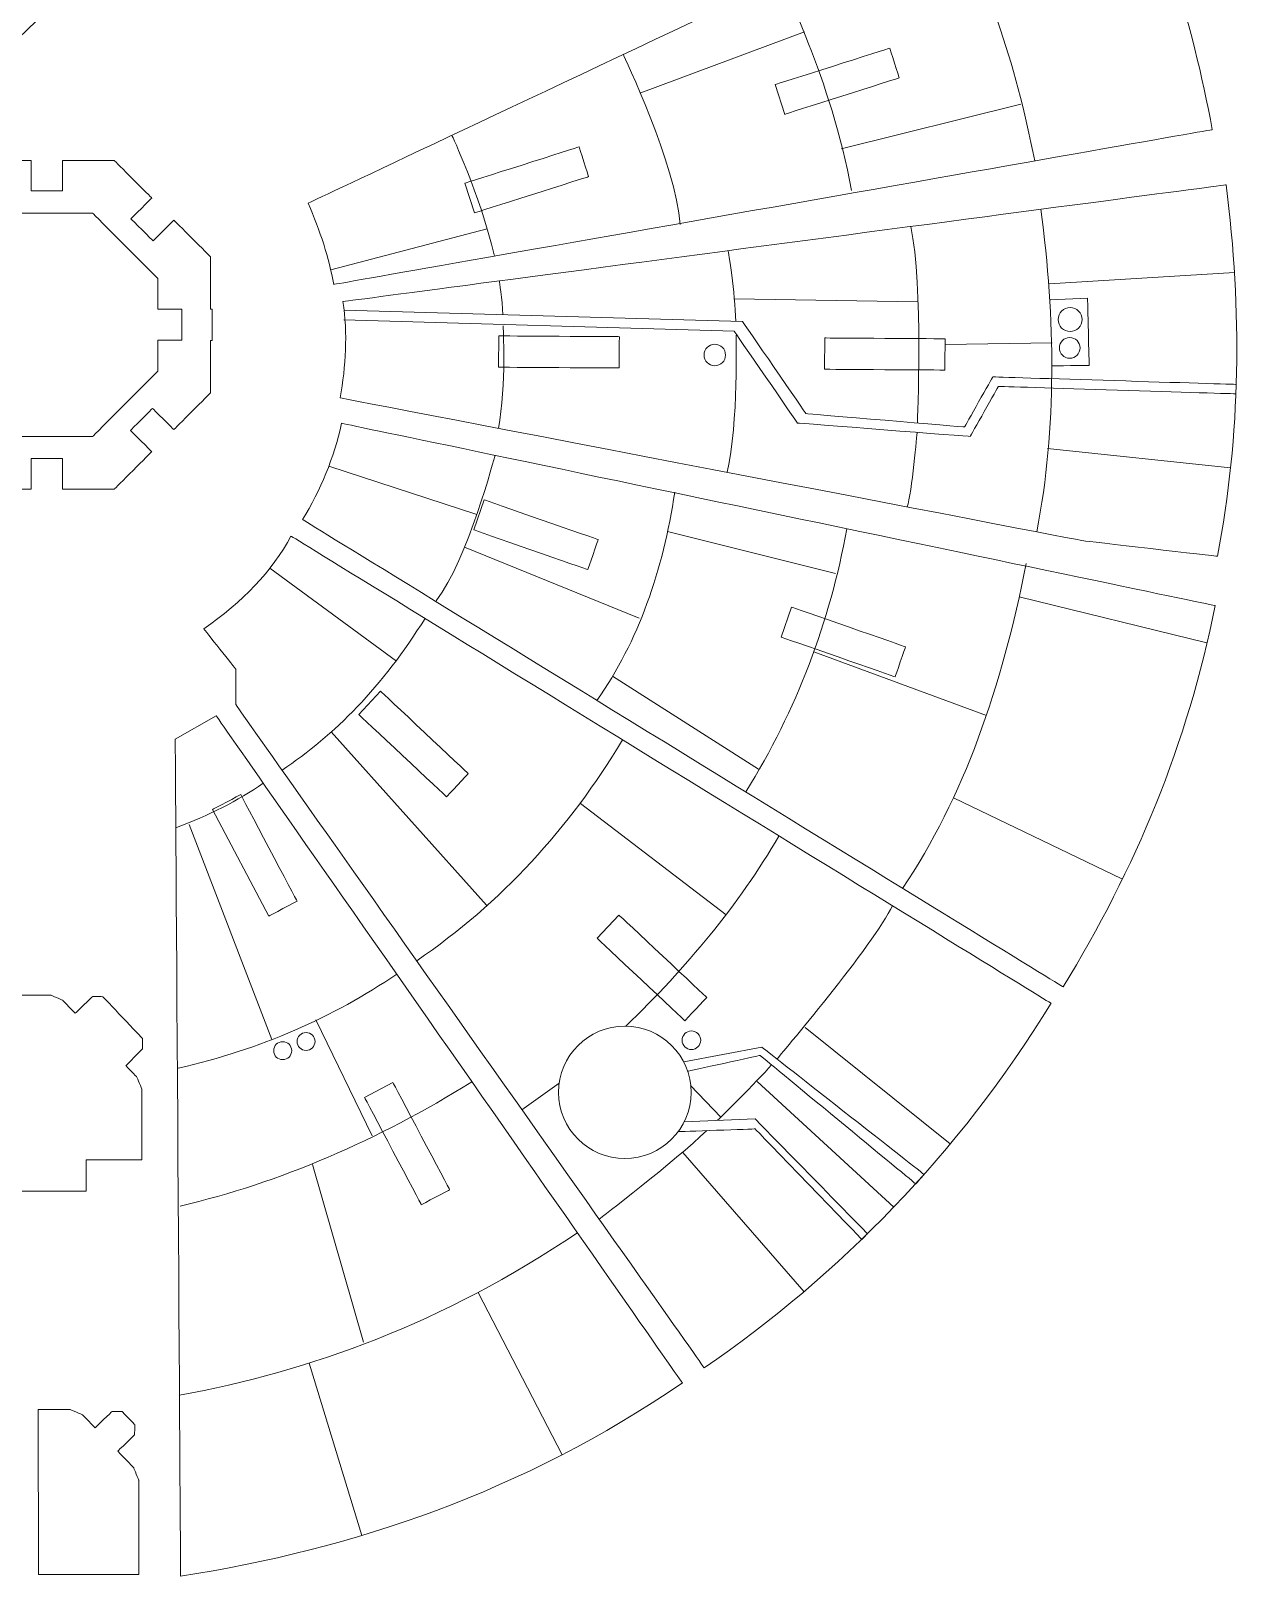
# Model space of a CAD drawing. Header units: centimetres. Extents: x -388 to 387, y -439 to 439.
# Drawn here: x -144.6 to -16.6, y -372.7 to -209.4 of the extents above; entities that cross this region are included whole.
import ezdxf

# ---------------------------------------------------------------- set-up
doc = ezdxf.new("R2010")
doc.units = ezdxf.units.CM
doc.header["$MEASUREMENT"] = 0
doc.layers.add('Layer 1', color=7, linetype='Continuous')

msp = doc.modelspace()

# ---------------------------------------------------------------- linework, layer by layer
at = {"layer": 'Layer 1', "color": 114, "lineweight": 20}
for centre, major_axis in [((-34.7609, -239.911), (0, 1.2715)), ((-72.3317, -243.6595), (0, 1.1389)), ((-34.805, -242.9096), (0, 1.0944)), ((-74.8008, -316.0672), (0, 0.9821)), ((-118.0156, -317.1698), (0, 0.9509)), ((-115.5461, -316.1997), (0, 0.9509))]:
    msp.add_ellipse(centre, major_axis=major_axis, ratio=1, dxfattribs=at)
at = {"layer": 'Layer 1', "color": 240, "lineweight": 20}
msp.add_ellipse((-81.8393, -321.5747), major_axis=(0, 6.9986), ratio=1, dxfattribs=at)
at = {"layer": 'Layer 1', "color": 250, "lineweight": 20}
for points, knots in [([(-173.3344, -219.6625), (-169.7032, -221.3636), (-166.41, -223.728), (-163.4806, -226.8072), (-163.4806, -226.8072), (-163.4806, -226.8072), (-94.9938, -161.8408), (-94.9938, -161.8408), (-94.9938, -161.8408), (-94.9938, -161.8408), (-95.5019, -145.3035), (-95.5019, -145.3035), (-95.5019, -145.3035), (-109.8249, -132.927), (-124.5533, -124.3561), (-139.6262, -119.0206), (-139.6262, -119.0206), (-139.6262, -119.0206), (-147.1057, -141.3521), (-147.1057, -141.3521), (-147.1057, -141.3521), (-142.4563, -142.9168), (-139.1076, -147.3114), (-139.1076, -152.4882), (-139.1076, -152.4882), (-139.1076, -158.976), (-144.3671, -164.2355), (-150.8549, -164.2355), (-150.8549, -164.2355), (-152.153, -164.2355), (-153.4017, -164.0244), (-154.5692, -163.6356), (-154.5692, -163.6356), (-154.5692, -163.6356), (-157.5532, -172.5449), (-157.5532, -172.5449), (-157.5532, -172.5449), (-152.9213, -174.1194), (-149.5887, -178.5054), (-149.5887, -183.6697), (-149.5887, -183.6697), (-149.5887, -190.1575), (-154.8482, -195.417), (-161.336, -195.417), (-161.336, -195.417), (-162.6216, -195.417), (-163.8588, -195.2098), (-165.0166, -194.8281), (-165.0166, -194.8281), (-165.0166, -194.8281), (-173.3344, -219.6625), (-173.3344, -219.6625)], [0, 0, 0, 0, 0.07142857, 0.07142857, 0.07142857, 0.07142858, 0.14285714, 0.14285714, 0.14285714, 0.14285715, 0.21428571, 0.21428571, 0.21428571, 0.21428572, 0.28571429, 0.28571429, 0.28571429, 0.2857143, 0.35714286, 0.35714286, 0.35714286, 0.35714287, 0.42857143, 0.42857143, 0.42857143, 0.42857144, 0.5, 0.5, 0.5, 0.50000001, 0.57142857, 0.57142857, 0.57142857, 0.57142858, 0.64285714, 0.64285714, 0.64285714, 0.64285715, 0.71428571, 0.71428571, 0.71428571, 0.71428572, 0.78571429, 0.78571429, 0.78571429, 0.7857143, 0.85714286, 0.85714286, 0.85714286, 0.85714287, 1, 1, 1, 1]), ([(-112.6048, -236.201), (-113.143, -233.4049), (-114.0262, -230.5497), (-115.3282, -227.6228), (-115.3282, -227.6228), (-115.3282, -227.6228), (-30.0622, -187.4057), (-30.0622, -187.4057), (-30.0622, -187.4057), (-25.2487, -197.5204), (-21.8738, -208.3688), (-19.7282, -219.8447), (-19.7282, -219.8447), (-19.7282, -219.8447), (-112.6048, -236.201), (-112.6048, -236.201)], [0, 0, 0, 0, 0.2, 0.2, 0.2, 0.20000001, 0.4, 0.4, 0.4, 0.40000001, 0.6, 0.6, 0.6, 0.60000001, 1, 1, 1, 1]), ([(-144.6127, -226.3257), (-144.6127, -226.3257), (-144.6127, -223.1228), (-144.6127, -223.1228), (-144.6127, -223.1228), (-144.6127, -223.1228), (-150.1744, -223.1228), (-150.1744, -223.1228), (-150.1744, -223.1228), (-150.1744, -223.1228), (-154.0592, -227.0076), (-154.0592, -227.0076), (-154.0592, -227.0076), (-154.0592, -227.0076), (-151.7598, -229.307), (-151.7598, -229.307), (-151.7598, -229.307), (-151.7598, -229.307), (-154.0946, -231.6418), (-154.0946, -231.6418), (-154.0946, -231.6418), (-154.0946, -231.6418), (-156.394, -229.3424), (-156.394, -229.3424), (-156.394, -229.3424), (-156.394, -229.3424), (-160.3371, -233.2855), (-160.3371, -233.2855), (-160.3371, -233.2855), (-160.3371, -233.2855), (-160.3371, -247.6578), (-160.3371, -247.6578), (-160.3371, -247.6578), (-160.3371, -247.6578), (-156.3886, -251.6063), (-156.3886, -251.6063), (-156.3886, -251.6063), (-156.3886, -251.6063), (-154.0433, -249.261), (-154.0433, -249.261), (-154.0433, -249.261), (-154.0433, -249.261), (-151.7085, -251.5959), (-151.7085, -251.5959), (-151.7085, -251.5959), (-151.7085, -251.5959), (-154.0538, -253.9411), (-154.0538, -253.9411), (-154.0538, -253.9411), (-154.0538, -253.9411), (-150.1744, -257.8205), (-150.1744, -257.8205), (-150.1744, -257.8205), (-150.1744, -257.8205), (-144.6127, -257.8205), (-144.6127, -257.8205), (-144.6127, -257.8205), (-144.6127, -257.8205), (-144.6127, -254.5953), (-144.6127, -254.5953), (-144.6127, -254.5953), (-144.6127, -254.5953), (-141.3108, -254.5953), (-141.3108, -254.5953), (-141.3108, -254.5953), (-141.3108, -254.5953), (-141.3108, -257.8205), (-141.3108, -257.8205), (-141.3108, -257.8205), (-141.3108, -257.8205), (-135.8021, -257.8205), (-135.8021, -257.8205), (-135.8021, -257.8205), (-135.8021, -257.8205), (-131.859, -253.8775), (-131.859, -253.8775), (-131.859, -253.8775), (-131.859, -253.8775), (-134.1051, -251.6314), (-134.1051, -251.6314), (-134.1051, -251.6314), (-134.1051, -251.6314), (-131.7702, -249.2966), (-131.7702, -249.2966), (-131.7702, -249.2966), (-131.7702, -249.2966), (-129.5242, -251.5426), (-129.5242, -251.5426), (-129.5242, -251.5426), (-129.5242, -251.5426), (-125.6393, -247.6578), (-125.6393, -247.6578), (-125.6393, -247.6578), (-125.6393, -247.6578), (-125.6393, -242.1226), (-125.6393, -242.1226), (-125.6393, -242.1226), (-125.6393, -242.1226), (-125.4635, -242.1226), (-125.4635, -242.1226), (-125.4635, -242.1226), (-125.4635, -242.1226), (-125.4635, -238.8207), (-125.4635, -238.8207), (-125.4635, -238.8207), (-125.4635, -238.8207), (-125.6393, -238.8207), (-125.6393, -238.8207), (-125.6393, -238.8207), (-125.6393, -238.8207), (-125.6393, -233.2855), (-125.6393, -233.2855), (-125.6393, -233.2855), (-125.6393, -233.2855), (-129.5187, -229.4061), (-129.5187, -229.4061), (-129.5187, -229.4061), (-129.5187, -229.4061), (-131.7189, -231.6063), (-131.7189, -231.6063), (-131.7189, -231.6063), (-131.7189, -231.6063), (-134.0538, -229.2714), (-134.0538, -229.2714), (-134.0538, -229.2714), (-134.0538, -229.2714), (-131.8536, -227.0713), (-131.8536, -227.0713), (-131.8536, -227.0713), (-131.8536, -227.0713), (-135.8021, -223.1228), (-135.8021, -223.1228), (-135.8021, -223.1228), (-135.8021, -223.1228), (-141.3108, -223.1228), (-141.3108, -223.1228), (-141.3108, -223.1228), (-141.3108, -223.1228), (-141.3108, -226.3257), (-141.3108, -226.3257), (-141.3108, -226.3257), (-141.3108, -226.3257), (-144.6127, -226.3257), (-144.6127, -226.3257)], [0, 0, 0, 0, 0.02702703, 0.02702703, 0.02702703, 0.02702704, 0.05405405, 0.05405405, 0.05405405, 0.05405406, 0.08108108, 0.08108108, 0.08108108, 0.08108109, 0.10810811, 0.10810811, 0.10810811, 0.10810812, 0.13513514, 0.13513514, 0.13513514, 0.13513515, 0.16216216, 0.16216216, 0.16216216, 0.16216217, 0.18918919, 0.18918919, 0.18918919, 0.1891892, 0.21621622, 0.21621622, 0.21621622, 0.21621623, 0.24324324, 0.24324324, 0.24324324, 0.24324325, 0.27027027, 0.27027027, 0.27027027, 0.27027028, 0.2972973, 0.2972973, 0.2972973, 0.29729731, 0.32432432, 0.32432432, 0.32432432, 0.32432433, 0.35135135, 0.35135135, 0.35135135, 0.35135136, 0.37837838, 0.37837838, 0.37837838, 0.37837839, 0.40540541, 0.40540541, 0.40540541, 0.40540542, 0.43243243, 0.43243243, 0.43243243, 0.43243244, 0.45945946, 0.45945946, 0.45945946, 0.45945947, 0.48648649, 0.48648649, 0.48648649, 0.4864865, 0.51351351, 0.51351351, 0.51351351, 0.51351352, 0.54054054, 0.54054054, 0.54054054, 0.54054055, 0.56756757, 0.56756757, 0.56756757, 0.56756758, 0.59459459, 0.59459459, 0.59459459, 0.5945946, 0.62162162, 0.62162162, 0.62162162, 0.62162163, 0.64864865, 0.64864865, 0.64864865, 0.64864866, 0.67567568, 0.67567568, 0.67567568, 0.67567569, 0.7027027, 0.7027027, 0.7027027, 0.70270271, 0.72972973, 0.72972973, 0.72972973, 0.72972974, 0.75675676, 0.75675676, 0.75675676, 0.75675677, 0.78378378, 0.78378378, 0.78378378, 0.78378379, 0.81081081, 0.81081081, 0.81081081, 0.81081082, 0.83783784, 0.83783784, 0.83783784, 0.83783785, 0.86486486, 0.86486486, 0.86486486, 0.86486487, 0.89189189, 0.89189189, 0.89189189, 0.8918919, 0.91891892, 0.91891892, 0.91891892, 0.91891893, 0.94594595, 0.94594595, 0.94594595, 0.94594596, 1, 1, 1, 1]), ([(-111.6405, -238.014), (-111.1403, -241.4044), (-111.328, -244.7982), (-111.9376, -248.1944), (-111.9376, -248.1944), (-111.9376, -248.1944), (-33.3029, -263.3009), (-33.3029, -263.3009), (-33.3029, -263.3009), (-33.3029, -263.3009), (-19.1864, -264.9319), (-19.1864, -264.9319), (-19.1864, -264.9319), (-16.7196, -252.0878), (-16.5798, -238.9836), (-18.2659, -225.6754), (-18.2659, -225.6754), (-18.2659, -225.6754), (-111.6405, -238.014), (-111.6405, -238.014)], [0, 0, 0, 0, 0.16666667, 0.16666667, 0.16666667, 0.16666668, 0.33333333, 0.33333333, 0.33333333, 0.33333334, 0.5, 0.5, 0.5, 0.50000001, 0.66666667, 0.66666667, 0.66666667, 0.66666668, 1, 1, 1, 1]), ([(-19.4232, -270.144), (-22.3273, -284.6406), (-27.842, -298.0036), (-35.5145, -310.4297), (-35.5145, -310.4297), (-35.5145, -310.4297), (-115.9053, -261.0545), (-115.9053, -261.0545), (-115.9053, -261.0545), (-114.0065, -257.9285), (-112.5889, -254.5581), (-111.7895, -250.8745), (-111.7895, -250.8745), (-111.7895, -250.8745), (-19.4232, -270.144), (-19.4232, -270.144)], [0, 0, 0, 0, 0.2, 0.2, 0.2, 0.20000001, 0.4, 0.4, 0.4, 0.40000001, 0.6, 0.6, 0.6, 0.60000001, 1, 1, 1, 1]), ([(-117.136, -262.7869), (-119.1256, -266.5133), (-122.2625, -269.7576), (-126.3492, -272.6029), (-126.3492, -272.6029), (-126.3492, -272.6029), (-122.964, -276.8646), (-122.964, -276.8646), (-122.964, -276.8646), (-122.964, -276.8646), (-122.9813, -280.5913), (-122.9813, -280.5913), (-122.9813, -280.5913), (-122.9813, -280.5913), (-73.4404, -350.6945), (-73.4404, -350.6945), (-73.4404, -350.6945), (-59.0694, -340.7743), (-46.6522, -328.196), (-36.7709, -312.1678), (-36.7709, -312.1678), (-36.7709, -312.1678), (-117.136, -262.7869), (-117.136, -262.7869)], [0, 0, 0, 0, 0.14285714, 0.14285714, 0.14285714, 0.14285715, 0.28571429, 0.28571429, 0.28571429, 0.2857143, 0.42857143, 0.42857143, 0.42857143, 0.42857144, 0.57142857, 0.57142857, 0.57142857, 0.57142858, 0.71428571, 0.71428571, 0.71428571, 0.71428572, 1, 1, 1, 1]), ([(-125.0558, -281.7708), (-125.0558, -281.7708), (-129.3749, -284.2622), (-129.3749, -284.2622), (-129.3749, -284.2622), (-129.3749, -284.2622), (-128.8003, -372.6917), (-128.8003, -372.6917), (-128.8003, -372.6917), (-110.4766, -369.864), (-92.6761, -363.8064), (-75.7601, -352.2861), (-75.7601, -352.2861), (-75.7601, -352.2861), (-125.0558, -281.7708), (-125.0558, -281.7708)], [0, 0, 0, 0, 0.2, 0.2, 0.2, 0.20000001, 0.4, 0.4, 0.4, 0.40000001, 0.6, 0.6, 0.6, 0.60000001, 1, 1, 1, 1]), ([(-145.9366, -332.0034), (-145.9366, -332.0034), (-138.7874, -332.0034), (-138.7874, -332.0034), (-138.7874, -332.0034), (-138.7874, -332.0034), (-138.7874, -328.7015), (-138.7874, -328.7015), (-138.7874, -328.7015), (-138.7874, -328.7015), (-132.892, -328.7015), (-132.892, -328.7015), (-132.892, -328.7015), (-132.892, -328.7015), (-132.892, -321.2768), (-132.892, -321.2768), (-132.892, -321.2768), (-132.892, -321.2768), (-133.4215, -319.9668), (-133.4215, -319.9668), (-133.4215, -319.9668), (-133.4215, -319.9668), (-134.5864, -318.761), (-134.5864, -318.761), (-134.5864, -318.761), (-134.5864, -318.761), (-132.8467, -316.9804), (-132.8467, -316.9804), (-132.8467, -316.9804), (-132.8467, -316.9804), (-132.8386, -315.8825), (-132.8386, -315.8825), (-132.8386, -315.8825), (-132.8386, -315.8825), (-137.0293, -311.4642), (-137.0293, -311.4642), (-137.0293, -311.4642), (-137.0293, -311.4642), (-138.1017, -311.4407), (-138.1017, -311.4407), (-138.1017, -311.4407), (-138.1017, -311.4407), (-139.9414, -313.2181), (-139.9414, -313.2181), (-139.9414, -313.2181), (-139.9414, -313.2181), (-141.2728, -311.8399), (-141.2728, -311.8399), (-141.2728, -311.8399), (-141.2728, -311.8399), (-142.5643, -311.2919), (-142.5643, -311.2919), (-142.5643, -311.2919), (-142.5643, -311.2919), (-145.9784, -311.2919), (-145.9784, -311.2919), (-145.9784, -311.2919), (-145.9784, -311.2919), (-145.9366, -332.0034), (-145.9366, -332.0034)], [0, 0, 0, 0, 0.0625, 0.0625, 0.0625, 0.06250001, 0.125, 0.125, 0.125, 0.12500001, 0.1875, 0.1875, 0.1875, 0.18750001, 0.25, 0.25, 0.25, 0.25000001, 0.3125, 0.3125, 0.3125, 0.31250001, 0.375, 0.375, 0.375, 0.37500001, 0.4375, 0.4375, 0.4375, 0.43750001, 0.5, 0.5, 0.5, 0.50000001, 0.5625, 0.5625, 0.5625, 0.56250001, 0.625, 0.625, 0.625, 0.62500001, 0.6875, 0.6875, 0.6875, 0.68750001, 0.75, 0.75, 0.75, 0.75000001, 0.8125, 0.8125, 0.8125, 0.81250001, 0.875, 0.875, 0.875, 0.87500001, 1, 1, 1, 1]), ([(-143.8834, -355.0984), (-143.8834, -355.0984), (-143.8416, -372.5079), (-143.8416, -372.5079), (-143.8416, -372.5079), (-143.8416, -372.5079), (-133.2276, -372.5079), (-133.2276, -372.5079), (-133.2276, -372.5079), (-133.2276, -372.5079), (-133.2276, -362.5675), (-133.2276, -362.5675), (-133.2276, -362.5675), (-133.2276, -362.5675), (-133.757, -361.2575), (-133.757, -361.2575), (-133.757, -361.2575), (-133.757, -361.2575), (-135.4587, -359.4962), (-135.4587, -359.4962), (-135.4587, -359.4962), (-135.4587, -359.4962), (-133.6692, -357.7674), (-133.6692, -357.7674), (-133.6692, -357.7674), (-133.6692, -357.7674), (-133.6507, -356.69), (-133.6507, -356.69), (-133.6507, -356.69), (-133.6507, -356.69), (-134.9795, -355.3145), (-134.9795, -355.3145), (-134.9795, -355.3145), (-134.9795, -355.3145), (-136.057, -355.2959), (-136.057, -355.2959), (-136.057, -355.2959), (-136.057, -355.2959), (-137.8464, -357.0246), (-137.8464, -357.0246), (-137.8464, -357.0246), (-137.8464, -357.0246), (-139.1778, -355.6465), (-139.1778, -355.6465), (-139.1778, -355.6465), (-139.1778, -355.6465), (-140.4692, -355.0984), (-140.4692, -355.0984), (-140.4692, -355.0984), (-140.4692, -355.0984), (-143.8834, -355.0984), (-143.8834, -355.0984)], [0, 0, 0, 0, 0.07142857, 0.07142857, 0.07142857, 0.07142858, 0.14285714, 0.14285714, 0.14285714, 0.14285715, 0.21428571, 0.21428571, 0.21428571, 0.21428572, 0.28571429, 0.28571429, 0.28571429, 0.2857143, 0.35714286, 0.35714286, 0.35714286, 0.35714287, 0.42857143, 0.42857143, 0.42857143, 0.42857144, 0.5, 0.5, 0.5, 0.50000001, 0.57142857, 0.57142857, 0.57142857, 0.57142858, 0.64285714, 0.64285714, 0.64285714, 0.64285715, 0.71428571, 0.71428571, 0.71428571, 0.71428572, 0.78571429, 0.78571429, 0.78571429, 0.7857143, 0.85714286, 0.85714286, 0.85714286, 0.85714287, 1, 1, 1, 1])]:
    msp.add_open_spline(points, degree=3, knots=knots, dxfattribs=at)
at = {"layer": 'Layer 1', "color": 114, "lineweight": 20}
for points in [[(-47.8632, -195.8153), (-43.7274, -203.5969), (-40.5528, -212.6344), (-38.511, -223.1525)], [(-65.3789, -204.0633), (-65.3789, -204.0633), (-59.9678, -214.5848), (-57.8663, -226.2721)], [(-80.1614, -215.951), (-80.1614, -215.951), (-62.8472, -209.5187), (-62.8472, -209.5187)], [(-81.9979, -211.9087), (-81.9979, -211.9087), (-76.4323, -223.6016), (-75.9734, -229.8858)], [(-58.9613, -221.8565), (-58.9613, -221.8565), (-39.9615, -217.1415), (-39.9615, -217.1415)], [(-100.1332, -220.4557), (-100.1332, -220.4557), (-97.2272, -226.4615), (-95.6313, -233.2119)], [(-37.8443, -228.2625), (-36.3463, -239.8839), (-36.1568, -251.2977), (-38.2851, -262.3439)], [(-50.9149, -250.846), (-50.9149, -250.846), (-50.2679, -236.2967), (-51.6137, -230.082)], [(-112.9081, -234.6739), (-112.9081, -234.6739), (-96.3973, -230.3275), (-96.3973, -230.3275)], [(-70.9143, -232.6324), (-70.9143, -232.6324), (-70.2029, -237.0709), (-70.0983, -240.1032)], [(-36.9724, -236.1326), (-36.9724, -236.1326), (-17.3917, -234.9334), (-17.3917, -234.9334)], [(-95.1081, -235.8666), (-95.1081, -235.8666), (-94.7952, -237.7099), (-94.7496, -239.4076)], [(-70.2905, -237.7357), (-70.2905, -237.7357), (-50.828, -238.0355), (-50.828, -238.0355)], [(-94.7096, -240.5656), (-94.7096, -240.5656), (-94.3519, -246.8137), (-95.2045, -251.409)], [(-70.0871, -241.5485), (-70.0871, -241.5485), (-69.7973, -250.7986), (-71.0357, -256.0522)], [(-47.9876, -242.5496), (-47.9876, -242.5496), (-36.6626, -242.3669), (-36.6626, -242.3669)], [(-50.9384, -251.8322), (-50.9384, -251.8322), (-51.494, -258.2509), (-51.9842, -259.7122)], [(-95.5688, -254.2584), (-95.5688, -254.2584), (-98.4425, -265.2813), (-101.7848, -269.6218)], [(-37.1467, -253.5335), (-37.1467, -253.5335), (-17.7992, -255.5806), (-17.7992, -255.5806)], [(-113.1446, -255.4091), (-113.1446, -255.4091), (-97.4981, -260.5281), (-97.4981, -260.5281)], [(-76.5598, -258.1472), (-77.8196, -266.45), (-80.3919, -273.9003), (-84.7911, -280.1645)], [(-77.3219, -262.321), (-77.3219, -262.321), (-59.5659, -266.7616), (-59.5659, -266.7616)], [(-58.36, -262.0209), (-60.1854, -271.8586), (-63.6508, -281.1604), (-69.0568, -289.8284)], [(-98.7854, -263.9491), (-98.7854, -263.9491), (-80.3222, -271.4749), (-80.3222, -271.4749)], [(-39.4033, -265.6842), (-41.9607, -278.7388), (-46.0216, -290.4467), (-52.4692, -300.0163)], [(-119.3624, -266.1811), (-119.3624, -266.1811), (-105.9933, -276.0028), (-105.9933, -276.0028)], [(-40.1672, -269.2192), (-40.1672, -269.2192), (-20.3235, -274.0851), (-20.3235, -274.0851)], [(-118.0846, -287.5205), (-112.5482, -283.8359), (-107.4453, -278.7057), (-102.9672, -271.493)], [(-61.8669, -275.0195), (-61.8669, -275.0195), (-43.6029, -281.7667), (-43.6029, -281.7667)], [(-83.1309, -277.6017), (-83.1309, -277.6017), (-67.7129, -287.4314), (-67.7129, -287.4314)], [(-112.8861, -283.4833), (-112.8861, -283.4833), (-96.465, -301.7932), (-96.465, -301.7932)], [(-103.849, -307.6645), (-94.8857, -301.5812), (-87.7339, -293.6986), (-82.0824, -284.3258)], [(-129.2449, -293.6028), (-125.8523, -292.3151), (-122.7546, -290.7818), (-120.0676, -288.906)], [(-47.0955, -290.4395), (-47.0955, -290.4395), (-29.2814, -299.0261), (-29.2814, -299.0261)], [(-86.5382, -291.0527), (-86.5382, -291.0527), (-71.1302, -302.8289), (-71.1302, -302.8289)], [(-127.9174, -293.2608), (-127.9174, -293.2608), (-119.1508, -315.9771), (-119.1508, -315.9771)], [(-65.5468, -294.4862), (-69.7945, -301.7727), (-75.3378, -308.3922), (-81.7229, -314.5789)], [(-65.7538, -318.0562), (-65.7538, -318.0562), (-55.341, -305.7577), (-53.5555, -301.8545)], [(-129.0642, -319.0347), (-120.3099, -317.0262), (-112.6628, -313.6423), (-105.9633, -309.0818)], [(-114.4975, -313.9074), (-114.4975, -313.9074), (-108.5459, -326.1799), (-108.5459, -326.1799)], [(-62.7833, -314.7317), (-62.7833, -314.7317), (-47.4297, -327.0198), (-47.4297, -327.0198)], [(-72.0487, -324.5416), (-72.0487, -324.5416), (-67.8761, -320.4208), (-66.3214, -318.6809)], [(-128.8705, -333.5877), (-118.2699, -331.1155), (-107.9959, -326.6559), (-98.0066, -320.4634)], [(-88.7712, -320.6206), (-88.7712, -320.6206), (-92.7207, -323.4117), (-92.7207, -323.4117)], [(-74.8818, -320.8338), (-74.8818, -320.8338), (-71.6792, -324.1859), (-71.6792, -324.1859)], [(-67.844, -320.4312), (-67.844, -320.4312), (-53.4068, -333.7059), (-53.4068, -333.7059)], [(-84.5546, -334.9673), (-84.5546, -334.9673), (-76.5057, -328.8378), (-73.1887, -325.6207)], [(-75.6964, -327.925), (-75.6964, -327.925), (-62.8956, -342.6507), (-62.8956, -342.6507)], [(-114.8577, -329.2116), (-114.8577, -329.2116), (-109.4567, -347.9855), (-109.4567, -347.9855)], [(-128.9243, -353.5803), (-115.0892, -351.0408), (-101.1059, -345.9974), (-86.8533, -336.4177)], [(-97.3496, -342.7073), (-97.3496, -342.7073), (-88.4835, -359.8731), (-88.4835, -359.8731)], [(-115.2216, -350.1899), (-115.2216, -350.1899), (-109.6454, -368.387), (-109.6454, -368.387)]]:
    msp.add_open_spline(points, degree=3, dxfattribs=at)
at = {"layer": 'Layer 1', "color": 240, "lineweight": 20}
for points, knots in [([(-65.9354, -215.082), (-65.9354, -215.082), (-64.9362, -218.2292), (-64.9362, -218.2292), (-64.9362, -218.2292), (-64.9362, -218.2292), (-52.8317, -214.3861), (-52.8317, -214.3861), (-52.8317, -214.3861), (-52.8317, -214.3861), (-53.8309, -211.2389), (-53.8309, -211.2389), (-53.8309, -211.2389), (-53.8309, -211.2389), (-65.9354, -215.082), (-65.9354, -215.082)], [0, 0, 0, 0, 0.2, 0.2, 0.2, 0.20000001, 0.4, 0.4, 0.4, 0.40000001, 0.6, 0.6, 0.6, 0.60000001, 1, 1, 1, 1]), ([(-98.7471, -225.4994), (-98.7471, -225.4994), (-97.7479, -228.6466), (-97.7479, -228.6466), (-97.7479, -228.6466), (-97.7479, -228.6466), (-85.6696, -224.8118), (-85.6696, -224.8118), (-85.6696, -224.8118), (-85.6696, -224.8118), (-86.6688, -221.6646), (-86.6688, -221.6646), (-86.6688, -221.6646), (-86.6688, -221.6646), (-98.7471, -225.4994), (-98.7471, -225.4994)], [0, 0, 0, 0, 0.2, 0.2, 0.2, 0.20000001, 0.4, 0.4, 0.4, 0.40000001, 0.6, 0.6, 0.6, 0.60000001, 1, 1, 1, 1]), ([(-154.7785, -238.8207), (-154.7785, -238.8207), (-154.7785, -235.588), (-154.7785, -235.588), (-154.7785, -235.588), (-154.7785, -235.588), (-147.8719, -228.6814), (-147.8719, -228.6814), (-147.8719, -228.6814), (-147.8719, -228.6814), (-138.1046, -228.6814), (-138.1046, -228.6814), (-138.1046, -228.6814), (-138.1046, -228.6814), (-131.1979, -235.588), (-131.1979, -235.588), (-131.1979, -235.588), (-131.1979, -235.588), (-131.1979, -238.8207), (-131.1979, -238.8207), (-131.1979, -238.8207), (-131.1979, -238.8207), (-128.6773, -238.8207), (-128.6773, -238.8207), (-128.6773, -238.8207), (-128.6773, -238.8207), (-128.6773, -242.0992), (-128.6773, -242.0992), (-128.6773, -242.0992), (-128.6773, -242.0992), (-131.1979, -242.0992), (-131.1979, -242.0992), (-131.1979, -242.0992), (-131.1979, -242.0992), (-131.1979, -245.3553), (-131.1979, -245.3553), (-131.1979, -245.3553), (-131.1979, -245.3553), (-138.1046, -252.2619), (-138.1046, -252.2619), (-138.1046, -252.2619), (-138.1046, -252.2619), (-147.8719, -252.2619), (-147.8719, -252.2619), (-147.8719, -252.2619), (-147.8719, -252.2619), (-154.7785, -245.3553), (-154.7785, -245.3553), (-154.7785, -245.3553), (-154.7785, -245.3553), (-154.7785, -242.0992), (-154.7785, -242.0992), (-154.7785, -242.0992), (-154.7785, -242.0992), (-157.1767, -242.0992), (-157.1767, -242.0992), (-157.1767, -242.0992), (-157.1767, -242.0992), (-157.1767, -238.8207), (-157.1767, -238.8207), (-157.1767, -238.8207), (-157.1767, -238.8207), (-154.7785, -238.8207), (-154.7785, -238.8207)], [0, 0, 0, 0, 0.05882353, 0.05882353, 0.05882353, 0.05882354, 0.11764706, 0.11764706, 0.11764706, 0.11764707, 0.17647059, 0.17647059, 0.17647059, 0.1764706, 0.23529412, 0.23529412, 0.23529412, 0.23529413, 0.29411765, 0.29411765, 0.29411765, 0.29411766, 0.35294118, 0.35294118, 0.35294118, 0.35294119, 0.41176471, 0.41176471, 0.41176471, 0.41176472, 0.47058824, 0.47058824, 0.47058824, 0.47058825, 0.52941176, 0.52941176, 0.52941176, 0.52941177, 0.58823529, 0.58823529, 0.58823529, 0.5882353, 0.64705882, 0.64705882, 0.64705882, 0.64705883, 0.70588235, 0.70588235, 0.70588235, 0.70588236, 0.76470588, 0.76470588, 0.76470588, 0.76470589, 0.82352941, 0.82352941, 0.82352941, 0.82352942, 0.88235294, 0.88235294, 0.88235294, 0.88235295, 1, 1, 1, 1]), ([(-95.1793, -241.6419), (-95.1793, -241.6419), (-95.2003, -244.9514), (-95.2003, -244.9514), (-95.2003, -244.9514), (-95.2003, -244.9514), (-82.4407, -245.0322), (-82.4407, -245.0322), (-82.4407, -245.0322), (-82.4407, -245.0322), (-82.4197, -241.7227), (-82.4197, -241.7227), (-82.4197, -241.7227), (-82.4197, -241.7227), (-95.1793, -241.6419), (-95.1793, -241.6419)], [0, 0, 0, 0, 0.2, 0.2, 0.2, 0.20000001, 0.4, 0.4, 0.4, 0.40000001, 0.6, 0.6, 0.6, 0.60000001, 1, 1, 1, 1]), ([(-60.6934, -241.8604), (-60.6934, -241.8604), (-60.7144, -245.1699), (-60.7144, -245.1699), (-60.7144, -245.1699), (-60.7144, -245.1699), (-48.0047, -245.2504), (-48.0047, -245.2504), (-48.0047, -245.2504), (-48.0047, -245.2504), (-47.9837, -241.9409), (-47.9837, -241.9409), (-47.9837, -241.9409), (-47.9837, -241.9409), (-60.6934, -241.8604), (-60.6934, -241.8604)], [0, 0, 0, 0, 0.2, 0.2, 0.2, 0.20000001, 0.4, 0.4, 0.4, 0.40000001, 0.6, 0.6, 0.6, 0.60000001, 1, 1, 1, 1]), ([(-96.7071, -258.9619), (-96.7071, -258.9619), (-97.8131, -262.1323), (-97.8131, -262.1323), (-97.8131, -262.1323), (-97.8131, -262.1323), (-85.7547, -266.3391), (-85.7547, -266.3391), (-85.7547, -266.3391), (-85.7547, -266.3391), (-84.6486, -263.1687), (-84.6486, -263.1687), (-84.6486, -263.1687), (-84.6486, -263.1687), (-96.7071, -258.9619), (-96.7071, -258.9619)], [0, 0, 0, 0, 0.2, 0.2, 0.2, 0.20000001, 0.4, 0.4, 0.4, 0.40000001, 0.6, 0.6, 0.6, 0.60000001, 1, 1, 1, 1]), ([(-64.2216, -270.2949), (-64.2216, -270.2949), (-65.3276, -273.4653), (-65.3276, -273.4653), (-65.3276, -273.4653), (-65.3276, -273.4653), (-53.2692, -277.6721), (-53.2692, -277.6721), (-53.2692, -277.6721), (-53.2692, -277.6721), (-52.1631, -274.5017), (-52.1631, -274.5017), (-52.1631, -274.5017), (-52.1631, -274.5017), (-64.2216, -270.2949), (-64.2216, -270.2949)], [0, 0, 0, 0, 0.2, 0.2, 0.2, 0.20000001, 0.4, 0.4, 0.4, 0.40000001, 0.6, 0.6, 0.6, 0.60000001, 1, 1, 1, 1]), ([(-107.6595, -279.1885), (-107.6595, -279.1885), (-109.9655, -281.6453), (-109.9655, -281.6453), (-109.9655, -281.6453), (-109.9655, -281.6453), (-100.6951, -290.3465), (-100.6951, -290.3465), (-100.6951, -290.3465), (-100.6951, -290.3465), (-98.3891, -287.8897), (-98.3891, -287.8897), (-98.3891, -287.8897), (-98.3891, -287.8897), (-107.6595, -279.1885), (-107.6595, -279.1885)], [0, 0, 0, 0, 0.2, 0.2, 0.2, 0.20000001, 0.4, 0.4, 0.4, 0.40000001, 0.6, 0.6, 0.6, 0.60000001, 1, 1, 1, 1]), ([(-119.4876, -302.9538), (-119.4876, -302.9538), (-125.4422, -291.6968), (-125.4422, -291.6968), (-125.4422, -291.6968), (-125.4422, -291.6968), (-122.4487, -290.1133), (-122.4487, -290.1133), (-122.4487, -290.1133), (-122.4487, -290.1133), (-116.4941, -301.3703), (-116.4941, -301.3703), (-116.4941, -301.3703), (-116.4941, -301.3703), (-119.4876, -302.9538), (-119.4876, -302.9538)], [0, 0, 0, 0, 0.2, 0.2, 0.2, 0.20000001, 0.4, 0.4, 0.4, 0.40000001, 0.6, 0.6, 0.6, 0.60000001, 1, 1, 1, 1]), ([(-82.458, -302.8426), (-82.458, -302.8426), (-84.764, -305.2994), (-84.764, -305.2994), (-84.764, -305.2994), (-84.764, -305.2994), (-75.4936, -314.0006), (-75.4936, -314.0006), (-75.4936, -314.0006), (-75.4936, -314.0006), (-73.1876, -311.5438), (-73.1876, -311.5438), (-73.1876, -311.5438), (-73.1876, -311.5438), (-82.458, -302.8426), (-82.458, -302.8426)], [0, 0, 0, 0, 0.2, 0.2, 0.2, 0.20000001, 0.4, 0.4, 0.4, 0.40000001, 0.6, 0.6, 0.6, 0.60000001, 1, 1, 1, 1]), ([(-109.3514, -322.116), (-109.3514, -322.116), (-106.3579, -320.5325), (-106.3579, -320.5325), (-106.3579, -320.5325), (-106.3579, -320.5325), (-100.3628, -331.8661), (-100.3628, -331.8661), (-100.3628, -331.8661), (-100.3628, -331.8661), (-103.3563, -333.4496), (-103.3563, -333.4496), (-103.3563, -333.4496), (-103.3563, -333.4496), (-109.3514, -322.116), (-109.3514, -322.116)], [0, 0, 0, 0, 0.2, 0.2, 0.2, 0.20000001, 0.4, 0.4, 0.4, 0.40000001, 0.6, 0.6, 0.6, 0.60000001, 1, 1, 1, 1])]:
    msp.add_open_spline(points, degree=3, knots=knots, dxfattribs=at)
at = {"layer": 'Layer 1', "color": 114, "lineweight": 20}
for points, knots in [([(-36.8343, -237.8124), (-36.8343, -237.8124), (-32.9238, -237.6395), (-32.9238, -237.6395), (-32.9238, -237.6395), (-32.9238, -237.6395), (-32.7474, -244.7832), (-32.7474, -244.7832), (-32.7474, -244.7832), (-32.7474, -244.7832), (-36.7033, -244.7882), (-36.7033, -244.7882)], [0, 0, 0, 0, 0.25, 0.25, 0.25, 0.25000001, 0.5, 0.5, 0.5, 0.50000001, 1, 1, 1, 1]), ([(-111.5439, -238.9337), (-111.5439, -238.9337), (-69.3942, -240.1231), (-69.3942, -240.1231), (-69.3942, -240.1231), (-69.3942, -240.1231), (-62.6898, -249.8544), (-62.6898, -249.8544), (-62.6898, -249.8544), (-62.6898, -249.8544), (-45.9329, -251.2655), (-45.9329, -251.2655), (-45.9329, -251.2655), (-45.9329, -251.2655), (-42.9342, -245.9738), (-42.9342, -245.9738), (-42.9342, -245.9738), (-42.9342, -245.9738), (-17.2016, -246.7645), (-17.2016, -246.7645)], [0, 0, 0, 0, 0.16666667, 0.16666667, 0.16666667, 0.16666668, 0.33333333, 0.33333333, 0.33333333, 0.33333334, 0.5, 0.5, 0.5, 0.50000001, 0.66666667, 0.66666667, 0.66666667, 0.66666668, 1, 1, 1, 1]), ([(-111.5439, -239.9337), (-111.5439, -239.9337), (-70.2942, -241.1231), (-70.2942, -241.1231), (-70.2942, -241.1231), (-70.2942, -241.1231), (-63.5898, -250.8544), (-63.5898, -250.8544), (-63.5898, -250.8544), (-63.5898, -250.8544), (-45.3329, -252.2655), (-45.3329, -252.2655), (-45.3329, -252.2655), (-45.3329, -252.2655), (-42.3342, -246.9738), (-42.3342, -246.9738), (-42.3342, -246.9738), (-42.3342, -246.9738), (-17.2016, -247.7645), (-17.2016, -247.7645)], [0, 0, 0, 0, 0.16666667, 0.16666667, 0.16666667, 0.16666668, 0.33333333, 0.33333333, 0.33333333, 0.33333334, 0.5, 0.5, 0.5, 0.50000001, 0.66666667, 0.66666667, 0.66666667, 0.66666668, 1, 1, 1, 1]), ([(-75.6196, -318.3658), (-75.6196, -318.3658), (-67.3646, -316.7936), (-67.3646, -316.7936), (-67.3646, -316.7936), (-67.3646, -316.7936), (-50.1982, -330.2497), (-50.1982, -330.2497), (-50.1982, -330.2497), (-50.1982, -330.2497), (-51.0875, -331.2383), (-51.0875, -331.2383), (-51.0875, -331.2383), (-51.0875, -331.2383), (-67.541, -317.6756), (-67.541, -317.6756), (-67.541, -317.6756), (-67.541, -317.6756), (-75.2048, -319.3482), (-75.2048, -319.3482)], [0, 0, 0, 0, 0.16666667, 0.16666667, 0.16666667, 0.16666668, 0.33333333, 0.33333333, 0.33333333, 0.33333334, 0.5, 0.5, 0.5, 0.50000001, 0.66666667, 0.66666667, 0.66666667, 0.66666668, 1, 1, 1, 1]), ([(-75.5702, -324.6858), (-75.5702, -324.6858), (-68.0701, -324.3786), (-68.0701, -324.3786), (-68.0701, -324.3786), (-68.0701, -324.3786), (-56.1829, -336.5079), (-56.1829, -336.5079), (-56.1829, -336.5079), (-56.1829, -336.5079), (-56.7813, -337.1102), (-56.7813, -337.1102), (-56.7813, -337.1102), (-56.7813, -337.1102), (-68.0699, -325.4369), (-68.0699, -325.4369), (-68.0699, -325.4369), (-68.0699, -325.4369), (-76.2085, -325.7291), (-76.2085, -325.7291)], [0, 0, 0, 0, 0.16666667, 0.16666667, 0.16666667, 0.16666668, 0.33333333, 0.33333333, 0.33333333, 0.33333334, 0.5, 0.5, 0.5, 0.50000001, 0.66666667, 0.66666667, 0.66666667, 0.66666668, 1, 1, 1, 1])]:
    msp.add_open_spline(points, degree=3, knots=knots, dxfattribs=at)

doc.saveas('drawing.dxf')
